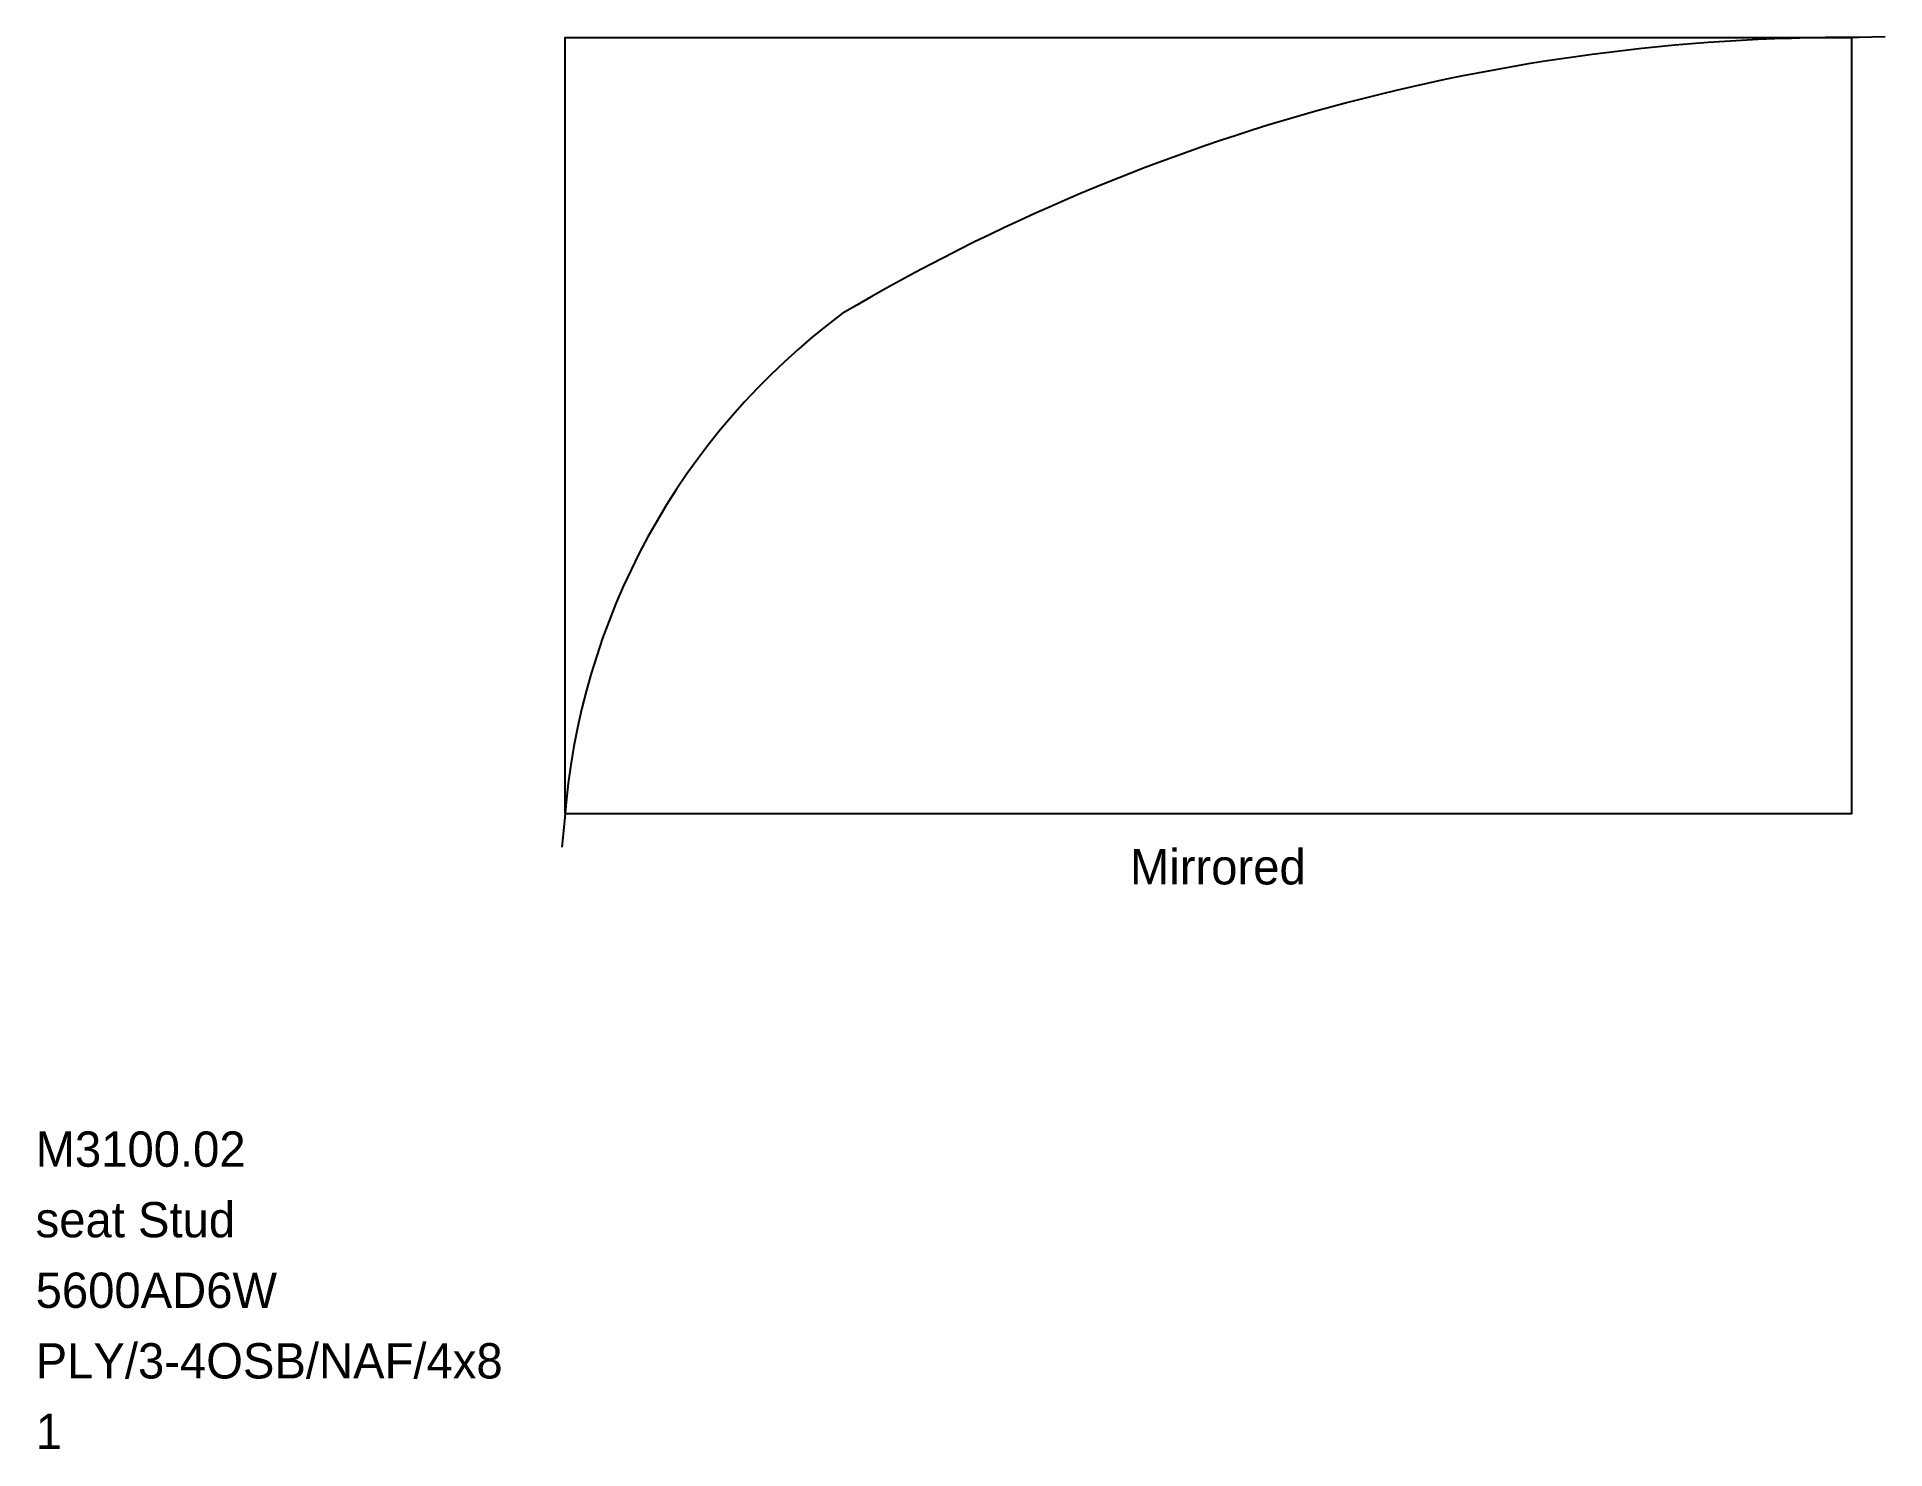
# Model space of a CAD drawing. Header units: metres. Extents: x -7.5 to 18.7, y -9 to 11.
import ezdxf

# ---------------------------------------------------------------- set-up
doc = ezdxf.new("R2010")
doc.units = ezdxf.units.M

msp = doc.modelspace()

# ---------------------------------------------------------------- linework, layer by layer
at = {"layer": 'BORDER_Z0P74', "color": 7}
msp.add_lwpolyline([(0, 0), (0, 11.0013), (18.2198, 11.0013), (18.2198, 0)], close=True, dxfattribs=at)
at = {"layer": 'ROUTE_Z0P75LT130RAMP', "color": 3}
msp.add_lwpolyline([(18.694772, 11.008191), (18.319839, 11.001122, 0.135318452), (3.925831, 7.088047, 0.21866516), (-0.007518, -0.099703), (-0.047209, -0.472596)], format="xyb", dxfattribs=at)

# ---------------------------------------------------------------- texts
at = {"layer": 'DESCRIPTION', "color": 1}
msp.add_text('seat Stud', height=0.5, dxfattribs=at).set_placement((-7.5, -6))
at = {"layer": 'FILENAME', "color": 1}
msp.add_text('5600AD6W', height=0.5, dxfattribs=at).set_placement((-7.5, -7))
at = {"layer": 'ITEMNUMBER', "color": 1}
msp.add_text('M3100.02', height=0.5, dxfattribs=at).set_placement((-7.5, -5))
at = {"layer": 'MATERIALNAME', "color": 1}
msp.add_text('PLY/3-4OSB/NAF/4x8', height=0.5, dxfattribs=at).set_placement((-7.5, -8))
at = {"layer": 'Qty', "color": 1}
msp.add_text('1', height=0.5, dxfattribs=at).set_placement((-7.5, -9))
at = {"layer": 'RUNFIELD', "color": 1}
msp.add_text('Mirrored', height=0.5, dxfattribs=at).set_placement((8, -1))

doc.saveas('drawing.dxf')
